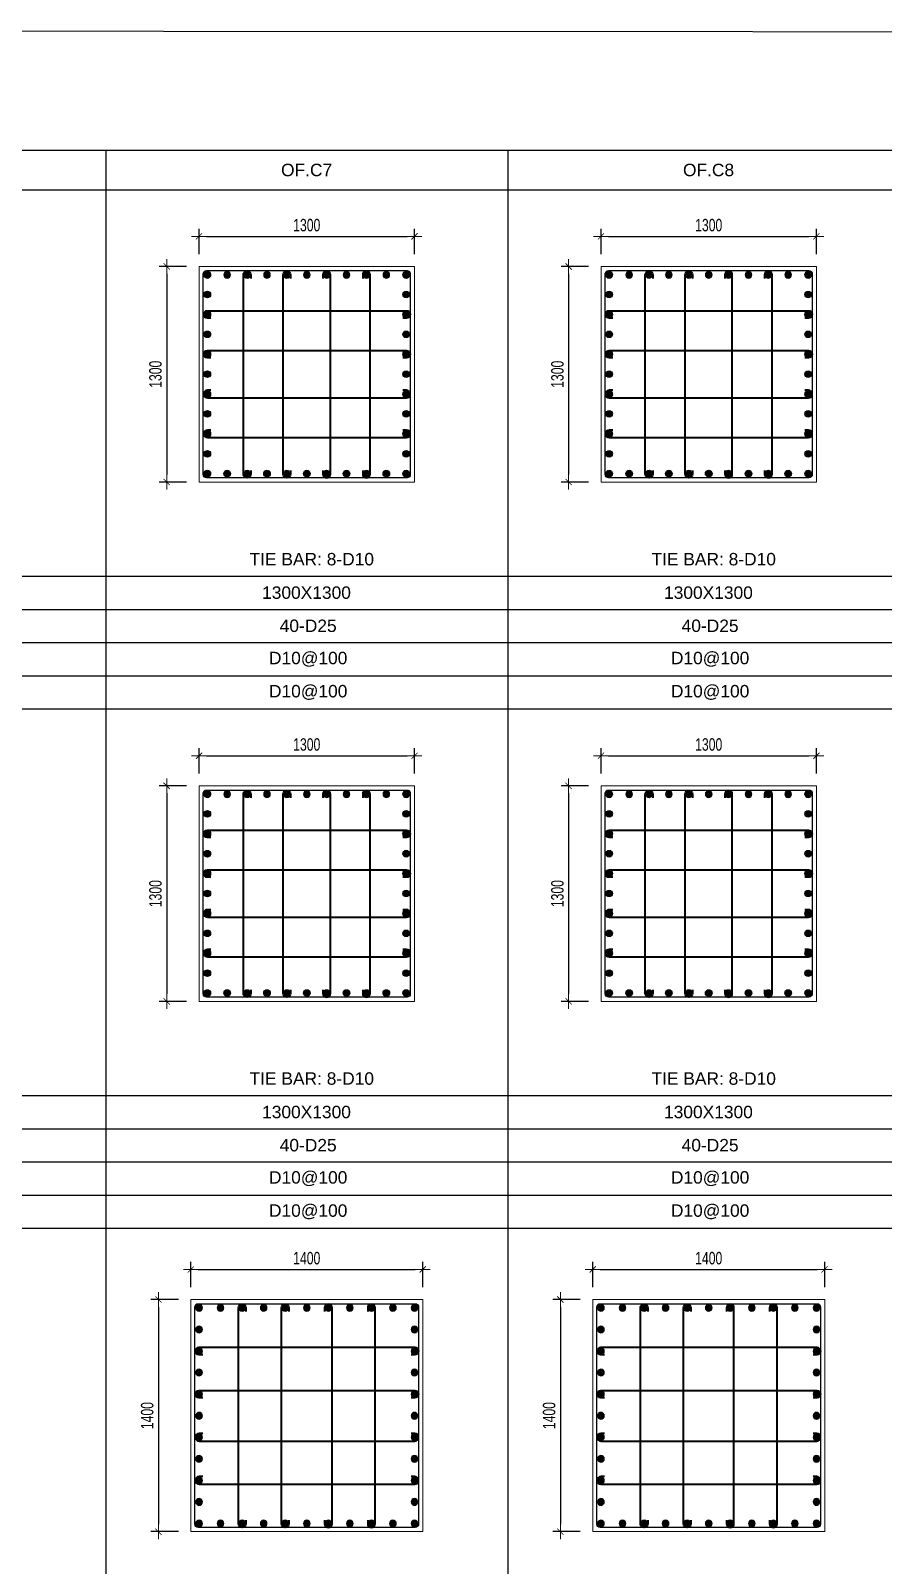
# Model space of a CAD drawing. Header units: millimetres. Extents: x 49323 to 406889, y -6102 to 181761.
# Drawn here: x 336777 to 341924, y 93668 to 102925 of the extents above; entities that cross this region are included whole.
import ezdxf
from ezdxf.enums import TextEntityAlignment as Align

# ---------------------------------------------------------------- set-up
doc = ezdxf.new("R2010")
doc.units = ezdxf.units.MM
doc.linetypes.add('CENTER2', pattern=[1.125, 0.75, -0.125, 0.125, -0.125])
doc.layers.get('Defpoints').update_dxf_attribs({"color": 151, "lineweight": 9})
for name, color, linetype in [('2', 2, 'Continuous'), ('A-ANNO-LEAD', 4, 'Continuous'), ('CEN', 1, 'CENTER2'), ('STL', 3, 'Continuous'), ('TIT1', 3, 'Continuous')]:
    doc.layers.add(name, color=color, linetype=linetype)
for name, color, linetype, lineweight in [('NDC_S_CONTINUOUS', 3, 'Continuous', 20), ('NDC_S_DIM', 1, 'Continuous', 15), ('NDC_S_STIRRUP', 4, 'Continuous', 40)]:
    doc.layers.add(name, color=color, linetype=linetype, lineweight=lineweight)
doc.styles.add('NDC_ARIAL', font='arial.ttf', dxfattribs={"width": 0.85})
doc.styles.add('NDC_DIM', font='', dxfattribs={"width": 0.75})
doc.styles.get('NDC_DIM').set_extended_font_data('Dotum')
doc.dimstyles.new('NDC_dim_30', dxfattribs={"dimscale": 30, "dimtxt": 2.5, "dimasz": 1.5, "dimexe": 1.5, "dimexo": 2.5, "dimgap": 1, "dimtad": 1, "dimdec": 0, "dimzin": 0, "dimdsep": 46, "dimtxsty": 'NDC_DIM', "dimblk": 'DIMMARK', "dimcen": 0.09, "dimdle": 1.2, "dimclrd": 1, "dimclre": 1, "dimclrt": 3, "dimadec": 0, "dimazin": 0, "dimtfac": 1, "dimtdec": 0, "dimtix": 1, "dimtofl": 0, "dimtmove": 0, "dimatfit": 3, "dimfxl": 8, "dimfxlon": 1, "dimtolj": 1, "dimtzin": 0, "dimarcsym": 0})

# ---------------------------------------------------------------- blocks, each defined once
blk = doc.blocks.new('DIMMARK')
at = {"layer": 'NDC_S_DIM', "color": 1}
blk.add_line((-1.5, 0), (1, 0), dxfattribs=at)
at = {"layer": 'NDC_S_DIM', "color": 2, "const_width": 0.1}
blk.add_lwpolyline([(-0.42, -0.42), (0.42, 0.42)], dxfattribs=at)
blk = doc.blocks.new('*D1398')
at = {"layer": 'Defpoints', "color": 0, "ltscale": 40, "transparency": 16777216}
for p in [(339143.5, 95452.8), (337743.5, 95271.2), (339143.5, 95271.2)]:
    blk.add_point(p, dxfattribs=at)
at = {"layer": 'NDC_S_DIM', "color": 1, "lineweight": -2, "ltscale": 40, "transparency": 16777216}
for p, q in [((337743.5, 95346.2), (337743.5, 95497.8)), ((337788.5, 95452.8), (339098.5, 95452.8)), ((339143.5, 95346.2), (339143.5, 95497.8))]:
    blk.add_line(p, q, dxfattribs=at)
at = {"layer": 'NDC_S_DIM', "color": 1, "lineweight": -2, "ltscale": 40, "transparency": 16777216, "xscale": 45, "yscale": 45, "zscale": 45, "rotation": 180}
blk.add_blockref('DIMMARK', (337743.5, 95452.8), dxfattribs=at)
at = {"layer": 'NDC_S_DIM', "color": 1, "lineweight": -2, "ltscale": 40, "transparency": 16777216, "xscale": 45, "yscale": 45, "zscale": 45}
blk.add_blockref('DIMMARK', (339143.5, 95452.8), dxfattribs=at)
at = {"layer": 'NDC_S_DIM', "color": 3, "ltscale": 40, "transparency": 16777216, "insert": (338443.5, 95520.4), "char_height": 75, "attachment_point": 5, "style": 'NDC_DIM'}
blk.add_mtext('\\A1;1400', dxfattribs=at)
blk = doc.blocks.new('*D1399')
at = {"layer": 'Defpoints', "color": 0, "ltscale": 40, "transparency": 16777216}
for p in [(337743.5, 95271.2), (337548.1, 93871.2), (337743.5, 93871.2)]:
    blk.add_point(p, dxfattribs=at)
at = {"layer": 'NDC_S_DIM', "color": 1, "lineweight": -2, "ltscale": 40, "transparency": 16777216}
for p, q in [((337668.5, 95271.2), (337503.1, 95271.2)), ((337548.1, 95226.2), (337548.1, 93916.2)), ((337668.5, 93871.2), (337503.1, 93871.2))]:
    blk.add_line(p, q, dxfattribs=at)
at = {"layer": 'NDC_S_DIM', "color": 1, "lineweight": -2, "ltscale": 40, "transparency": 16777216, "xscale": 45, "yscale": 45, "zscale": 45}
for p, rotation in [((337548.1, 95271.2), 90), ((337548.1, 93871.2), 270)]:
    blk.add_blockref('DIMMARK', p, dxfattribs=dict(at, rotation=rotation))
at = {"layer": 'NDC_S_DIM', "color": 3, "ltscale": 40, "transparency": 16777216, "insert": (337480.6, 94571.2), "char_height": 75, "attachment_point": 5, "rotation": 90, "style": 'NDC_DIM'}
blk.add_mtext('\\A1;1400', dxfattribs=at)
blk = doc.blocks.new('8')
at = {"layer": '2'}
blk.add_hatch(color=256, dxfattribs=at).paths.add_polyline_path([(20, 0, 0.386127), (1.9, 19.9), (-1.9, 19.9, 0.386127), (-20, 0, 1)])
blk.add_circle((0, 0), 20, dxfattribs=at)
blk = doc.blocks.new('5')
at = {"layer": 'CEN', "rotation": 180}
blk.add_blockref('8', (0, 0), dxfattribs=at)
blk = doc.blocks.new('*U1390')
at = {"layer": 'STL', "xscale": -1, "rotation": 270}
blk.add_blockref('5', (0, 0), dxfattribs=at)
blk = doc.blocks.new('*U1391')
at = {"layer": 'NDC_S_DIM', "color": 0, "linetype": 'ByBlock', "lineweight": -2, "transparency": 16777216}
for p in [(306343.8, 79984.3), (306473.8, 79984.3), (306603.8, 79984.3), (306733.9, 79984.3), (306863.9, 79984.3), (306994, 79984.3), (307124, 79984.3), (307254.1, 79984.3), (307384.1, 79984.3), (307514.2, 79984.3), (307644.2, 79984.3)]:
    blk.add_blockref('*U1390', p, dxfattribs=at)
blk = doc.blocks.new('*U1392')
at = {"layer": 'STL', "xscale": -1, "rotation": 270}
blk.add_blockref('5', (0, 0), dxfattribs=at)
blk = doc.blocks.new('*U1393')
at = {"layer": 'NDC_S_DIM', "color": 0, "linetype": 'ByBlock', "lineweight": -2, "transparency": 16777216}
for p in [(306343.8, 79984.3), (306473.8, 79984.3), (306603.8, 79984.3), (306733.9, 79984.3), (306863.9, 79984.3), (306994, 79984.3), (307124, 79984.3), (307254.1, 79984.3), (307384.1, 79984.3), (307514.2, 79984.3), (307644.2, 79984.3)]:
    blk.add_blockref('*U1392', p, dxfattribs=at)
blk = doc.blocks.new('*U1394')
at = {"layer": 'STL', "xscale": -1, "rotation": 270}
blk.add_blockref('5', (0, 0), dxfattribs=at)
blk = doc.blocks.new('*U1395')
at = {"layer": 'NDC_S_DIM', "color": 0, "linetype": 'ByBlock', "lineweight": -2, "transparency": 16777216}
for p in [(306343.8, 79984.3), (306473.8, 79984.3), (306603.8, 79984.3), (306733.9, 79984.3), (306863.9, 79984.3), (306994, 79984.3), (307124, 79984.3), (307254.1, 79984.3), (307384.1, 79984.3), (307514.2, 79984.3), (307644.2, 79984.3)]:
    blk.add_blockref('*U1394', p, dxfattribs=at)
blk = doc.blocks.new('*U1396')
at = {"layer": 'STL', "xscale": -1, "rotation": 270}
blk.add_blockref('5', (0, 0), dxfattribs=at)
blk = doc.blocks.new('*U1397')
at = {"layer": 'NDC_S_DIM', "color": 0, "linetype": 'ByBlock', "lineweight": -2, "transparency": 16777216}
for p in [(306343.8, 79984.3), (306473.8, 79984.3), (306603.8, 79984.3), (306733.9, 79984.3), (306863.9, 79984.3), (306994, 79984.3), (307124, 79984.3), (307254.1, 79984.3), (307384.1, 79984.3), (307514.2, 79984.3), (307644.2, 79984.3)]:
    blk.add_blockref('*U1396', p, dxfattribs=at)
blk = doc.blocks.new('*D1408')
at = {"layer": 'Defpoints', "color": 0, "ltscale": 40, "transparency": 16777216}
for p in [(339093.5, 98551.2), (337793.5, 98369.6), (339093.5, 98369.6)]:
    blk.add_point(p, dxfattribs=at)
at = {"layer": 'NDC_S_DIM', "color": 1, "lineweight": -2, "ltscale": 40, "transparency": 16777216}
for p, q in [((337793.5, 98444.6), (337793.5, 98596.2)), ((339093.5, 98444.6), (339093.5, 98596.2)), ((337838.5, 98551.2), (339048.5, 98551.2))]:
    blk.add_line(p, q, dxfattribs=at)
at = {"layer": 'NDC_S_DIM', "color": 1, "lineweight": -2, "ltscale": 40, "transparency": 16777216, "xscale": 45, "yscale": 45, "zscale": 45, "rotation": 180}
blk.add_blockref('DIMMARK', (337793.5, 98551.2), dxfattribs=at)
at = {"layer": 'NDC_S_DIM', "color": 1, "lineweight": -2, "ltscale": 40, "transparency": 16777216, "xscale": 45, "yscale": 45, "zscale": 45}
blk.add_blockref('DIMMARK', (339093.5, 98551.2), dxfattribs=at)
at = {"layer": 'NDC_S_DIM', "color": 3, "ltscale": 40, "transparency": 16777216, "insert": (338443.5, 98618.7), "char_height": 75, "attachment_point": 5, "style": 'NDC_DIM'}
blk.add_mtext('\\A1;1300', dxfattribs=at)
blk = doc.blocks.new('*D1409')
at = {"layer": 'Defpoints', "color": 0, "ltscale": 40, "transparency": 16777216}
for p in [(337793.5, 98369.6), (337598.1, 97069.6), (337793.5, 97069.6)]:
    blk.add_point(p, dxfattribs=at)
at = {"layer": 'NDC_S_DIM', "color": 1, "lineweight": -2, "ltscale": 40, "transparency": 16777216}
for p, q in [((337718.5, 98369.6), (337553.1, 98369.6)), ((337598.1, 98324.6), (337598.1, 97114.6)), ((337718.5, 97069.6), (337553.1, 97069.6))]:
    blk.add_line(p, q, dxfattribs=at)
at = {"layer": 'NDC_S_DIM', "color": 1, "lineweight": -2, "ltscale": 40, "transparency": 16777216, "xscale": 45, "yscale": 45, "zscale": 45}
for p, rotation in [((337598.1, 98369.6), 90), ((337598.1, 97069.6), 270)]:
    blk.add_blockref('DIMMARK', p, dxfattribs=dict(at, rotation=rotation))
at = {"layer": 'NDC_S_DIM', "color": 3, "ltscale": 40, "transparency": 16777216, "insert": (337530.6, 97719.6), "char_height": 75, "attachment_point": 5, "rotation": 90, "style": 'NDC_DIM'}
blk.add_mtext('\\A1;1300', dxfattribs=at)
blk = doc.blocks.new('*U1400')
at = {"layer": 'STL', "xscale": -1, "rotation": 270}
blk.add_blockref('5', (0, 0), dxfattribs=at)
blk = doc.blocks.new('*U1401')
at = {"layer": 'NDC_S_DIM', "color": 0, "linetype": 'ByBlock', "lineweight": -2, "transparency": 16777216}
for p in [(308919.8, 95186.4), (309039.9, 95186.4), (309159.9, 95186.4), (309280, 95186.4), (309400, 95186.4), (309520.1, 95186.4), (309640.1, 95186.4), (309760.2, 95186.4), (309880.2, 95186.4), (310000.3, 95186.4), (310120.3, 95186.4)]:
    blk.add_blockref('*U1400', p, dxfattribs=at)
blk = doc.blocks.new('*U1402')
at = {"layer": 'STL', "xscale": -1, "rotation": 270}
blk.add_blockref('5', (0, 0), dxfattribs=at)
blk = doc.blocks.new('*U1403')
at = {"layer": 'NDC_S_DIM', "color": 0, "linetype": 'ByBlock', "lineweight": -2, "transparency": 16777216}
for p in [(308919.8, 95186.4), (309039.9, 95186.4), (309159.9, 95186.4), (309280, 95186.4), (309400, 95186.4), (309520.1, 95186.4), (309640.1, 95186.4), (309760.2, 95186.4), (309880.2, 95186.4), (310000.3, 95186.4), (310120.3, 95186.4)]:
    blk.add_blockref('*U1402', p, dxfattribs=at)
blk = doc.blocks.new('*U1404')
at = {"layer": 'STL', "xscale": -1, "rotation": 270}
blk.add_blockref('5', (0, 0), dxfattribs=at)
blk = doc.blocks.new('*U1405')
at = {"layer": 'NDC_S_DIM', "color": 0, "linetype": 'ByBlock', "lineweight": -2, "transparency": 16777216}
for p in [(308919.8, 95186.4), (309039.9, 95186.4), (309159.9, 95186.4), (309280, 95186.4), (309400, 95186.4), (309520.1, 95186.4), (309640.1, 95186.4), (309760.2, 95186.4), (309880.2, 95186.4), (310000.3, 95186.4), (310120.3, 95186.4)]:
    blk.add_blockref('*U1404', p, dxfattribs=at)
blk = doc.blocks.new('*U1406')
at = {"layer": 'STL', "xscale": -1, "rotation": 270}
blk.add_blockref('5', (0, 0), dxfattribs=at)
blk = doc.blocks.new('*U1407')
at = {"layer": 'NDC_S_DIM', "color": 0, "linetype": 'ByBlock', "lineweight": -2, "transparency": 16777216}
for p in [(308919.8, 95186.4), (309039.9, 95186.4), (309159.9, 95186.4), (309280, 95186.4), (309400, 95186.4), (309520.1, 95186.4), (309640.1, 95186.4), (309760.2, 95186.4), (309880.2, 95186.4), (310000.3, 95186.4), (310120.3, 95186.4)]:
    blk.add_blockref('*U1406', p, dxfattribs=at)
blk = doc.blocks.new('*D1418')
at = {"layer": 'Defpoints', "color": 0, "ltscale": 40, "transparency": 16777216}
for p in [(339093.5, 101683.9), (337793.5, 101502.3), (339093.5, 101502.3)]:
    blk.add_point(p, dxfattribs=at)
at = {"layer": 'NDC_S_DIM', "color": 1, "lineweight": -2, "ltscale": 40, "transparency": 16777216}
for p, q in [((337793.5, 101577.3), (337793.5, 101728.9)), ((339093.5, 101577.3), (339093.5, 101728.9)), ((337838.5, 101683.9), (339048.5, 101683.9))]:
    blk.add_line(p, q, dxfattribs=at)
at = {"layer": 'NDC_S_DIM', "color": 1, "lineweight": -2, "ltscale": 40, "transparency": 16777216, "xscale": 45, "yscale": 45, "zscale": 45, "rotation": 180}
blk.add_blockref('DIMMARK', (337793.5, 101683.9), dxfattribs=at)
at = {"layer": 'NDC_S_DIM', "color": 1, "lineweight": -2, "ltscale": 40, "transparency": 16777216, "xscale": 45, "yscale": 45, "zscale": 45}
blk.add_blockref('DIMMARK', (339093.5, 101683.9), dxfattribs=at)
at = {"layer": 'NDC_S_DIM', "color": 3, "ltscale": 40, "transparency": 16777216, "insert": (338443.5, 101751.4), "char_height": 75, "attachment_point": 5, "style": 'NDC_DIM'}
blk.add_mtext('\\A1;1300', dxfattribs=at)
blk = doc.blocks.new('*D1419')
at = {"layer": 'Defpoints', "color": 0, "ltscale": 40, "transparency": 16777216}
for p in [(337793.5, 101502.3), (337598.1, 100202.3), (337793.5, 100202.3)]:
    blk.add_point(p, dxfattribs=at)
at = {"layer": 'NDC_S_DIM', "color": 1, "lineweight": -2, "ltscale": 40, "transparency": 16777216}
for p, q in [((337718.5, 101502.3), (337553.1, 101502.3)), ((337598.1, 101457.3), (337598.1, 100247.3)), ((337718.5, 100202.3), (337553.1, 100202.3))]:
    blk.add_line(p, q, dxfattribs=at)
at = {"layer": 'NDC_S_DIM', "color": 1, "lineweight": -2, "ltscale": 40, "transparency": 16777216, "xscale": 45, "yscale": 45, "zscale": 45}
for p, rotation in [((337598.1, 101502.3), 90), ((337598.1, 100202.3), 270)]:
    blk.add_blockref('DIMMARK', p, dxfattribs=dict(at, rotation=rotation))
at = {"layer": 'NDC_S_DIM', "color": 3, "ltscale": 40, "transparency": 16777216, "insert": (337530.6, 100852.3), "char_height": 75, "attachment_point": 5, "rotation": 90, "style": 'NDC_DIM'}
blk.add_mtext('\\A1;1300', dxfattribs=at)
blk = doc.blocks.new('*U1410')
at = {"layer": 'STL', "xscale": -1, "rotation": 270}
blk.add_blockref('5', (0, 0), dxfattribs=at)
blk = doc.blocks.new('*U1411')
at = {"layer": 'NDC_S_DIM', "color": 0, "linetype": 'ByBlock', "lineweight": -2, "transparency": 16777216}
for p in [(308919.8, 95186.4), (309039.9, 95186.4), (309159.9, 95186.4), (309280, 95186.4), (309400, 95186.4), (309520.1, 95186.4), (309640.1, 95186.4), (309760.2, 95186.4), (309880.2, 95186.4), (310000.3, 95186.4), (310120.3, 95186.4)]:
    blk.add_blockref('*U1410', p, dxfattribs=at)
blk = doc.blocks.new('*U1412')
at = {"layer": 'STL', "xscale": -1, "rotation": 270}
blk.add_blockref('5', (0, 0), dxfattribs=at)
blk = doc.blocks.new('*U1413')
at = {"layer": 'NDC_S_DIM', "color": 0, "linetype": 'ByBlock', "lineweight": -2, "transparency": 16777216}
for p in [(308919.8, 95186.4), (309039.9, 95186.4), (309159.9, 95186.4), (309280, 95186.4), (309400, 95186.4), (309520.1, 95186.4), (309640.1, 95186.4), (309760.2, 95186.4), (309880.2, 95186.4), (310000.3, 95186.4), (310120.3, 95186.4)]:
    blk.add_blockref('*U1412', p, dxfattribs=at)
blk = doc.blocks.new('*U1414')
at = {"layer": 'STL', "xscale": -1, "rotation": 270}
blk.add_blockref('5', (0, 0), dxfattribs=at)
blk = doc.blocks.new('*U1415')
at = {"layer": 'NDC_S_DIM', "color": 0, "linetype": 'ByBlock', "lineweight": -2, "transparency": 16777216}
for p in [(308919.8, 95186.4), (309039.9, 95186.4), (309159.9, 95186.4), (309280, 95186.4), (309400, 95186.4), (309520.1, 95186.4), (309640.1, 95186.4), (309760.2, 95186.4), (309880.2, 95186.4), (310000.3, 95186.4), (310120.3, 95186.4)]:
    blk.add_blockref('*U1414', p, dxfattribs=at)
blk = doc.blocks.new('*U1416')
at = {"layer": 'STL', "xscale": -1, "rotation": 270}
blk.add_blockref('5', (0, 0), dxfattribs=at)
blk = doc.blocks.new('*U1417')
at = {"layer": 'NDC_S_DIM', "color": 0, "linetype": 'ByBlock', "lineweight": -2, "transparency": 16777216}
for p in [(308919.8, 95186.4), (309039.9, 95186.4), (309159.9, 95186.4), (309280, 95186.4), (309400, 95186.4), (309520.1, 95186.4), (309640.1, 95186.4), (309760.2, 95186.4), (309880.2, 95186.4), (310000.3, 95186.4), (310120.3, 95186.4)]:
    blk.add_blockref('*U1416', p, dxfattribs=at)
blk = doc.blocks.new('*D1464')
at = {"layer": 'Defpoints', "color": 0, "ltscale": 40, "transparency": 16777216}
for p in [(341569.6, 95452.8), (340169.6, 95271.2), (341569.6, 95271.2)]:
    blk.add_point(p, dxfattribs=at)
at = {"layer": 'NDC_S_DIM', "color": 1, "lineweight": -2, "ltscale": 40, "transparency": 16777216}
for p, q in [((340169.6, 95346.2), (340169.6, 95497.8)), ((340214.6, 95452.8), (341524.6, 95452.8)), ((341569.6, 95346.2), (341569.6, 95497.8))]:
    blk.add_line(p, q, dxfattribs=at)
at = {"layer": 'NDC_S_DIM', "color": 1, "lineweight": -2, "ltscale": 40, "transparency": 16777216, "xscale": 45, "yscale": 45, "zscale": 45, "rotation": 180}
blk.add_blockref('DIMMARK', (340169.6, 95452.8), dxfattribs=at)
at = {"layer": 'NDC_S_DIM', "color": 1, "lineweight": -2, "ltscale": 40, "transparency": 16777216, "xscale": 45, "yscale": 45, "zscale": 45}
blk.add_blockref('DIMMARK', (341569.6, 95452.8), dxfattribs=at)
at = {"layer": 'NDC_S_DIM', "color": 3, "ltscale": 40, "transparency": 16777216, "insert": (340869.6, 95520.4), "char_height": 75, "attachment_point": 5, "style": 'NDC_DIM'}
blk.add_mtext('\\A1;1400', dxfattribs=at)
blk = doc.blocks.new('*D1465')
at = {"layer": 'Defpoints', "color": 0, "ltscale": 40, "transparency": 16777216}
for p in [(340169.6, 95271.2), (339974.2, 93871.2), (340169.6, 93871.2)]:
    blk.add_point(p, dxfattribs=at)
at = {"layer": 'NDC_S_DIM', "color": 1, "lineweight": -2, "ltscale": 40, "transparency": 16777216}
for p, q in [((340094.6, 95271.2), (339929.2, 95271.2)), ((339974.2, 95226.2), (339974.2, 93916.2)), ((340094.6, 93871.2), (339929.2, 93871.2))]:
    blk.add_line(p, q, dxfattribs=at)
at = {"layer": 'NDC_S_DIM', "color": 1, "lineweight": -2, "ltscale": 40, "transparency": 16777216, "xscale": 45, "yscale": 45, "zscale": 45}
for p, rotation in [((339974.2, 95271.2), 90), ((339974.2, 93871.2), 270)]:
    blk.add_blockref('DIMMARK', p, dxfattribs=dict(at, rotation=rotation))
at = {"layer": 'NDC_S_DIM', "color": 3, "ltscale": 40, "transparency": 16777216, "insert": (339906.7, 94571.2), "char_height": 75, "attachment_point": 5, "rotation": 90, "style": 'NDC_DIM'}
blk.add_mtext('\\A1;1400', dxfattribs=at)
blk = doc.blocks.new('*U1440')
at = {"layer": 'STL', "xscale": -1, "rotation": 270}
blk.add_blockref('5', (0, 0), dxfattribs=at)
blk = doc.blocks.new('*U1441')
at = {"layer": 'NDC_S_DIM', "color": 0, "linetype": 'ByBlock', "lineweight": -2, "transparency": 16777216}
for p in [(306343.8, 79984.3), (306473.8, 79984.3), (306603.8, 79984.3), (306733.9, 79984.3), (306863.9, 79984.3), (306994, 79984.3), (307124, 79984.3), (307254.1, 79984.3), (307384.1, 79984.3), (307514.2, 79984.3), (307644.2, 79984.3)]:
    blk.add_blockref('*U1440', p, dxfattribs=at)
blk = doc.blocks.new('*U1442')
at = {"layer": 'STL', "xscale": -1, "rotation": 270}
blk.add_blockref('5', (0, 0), dxfattribs=at)
blk = doc.blocks.new('*U1443')
at = {"layer": 'NDC_S_DIM', "color": 0, "linetype": 'ByBlock', "lineweight": -2, "transparency": 16777216}
for p in [(306343.8, 79984.3), (306473.8, 79984.3), (306603.8, 79984.3), (306733.9, 79984.3), (306863.9, 79984.3), (306994, 79984.3), (307124, 79984.3), (307254.1, 79984.3), (307384.1, 79984.3), (307514.2, 79984.3), (307644.2, 79984.3)]:
    blk.add_blockref('*U1442', p, dxfattribs=at)
blk = doc.blocks.new('*U1444')
at = {"layer": 'STL', "xscale": -1, "rotation": 270}
blk.add_blockref('5', (0, 0), dxfattribs=at)
blk = doc.blocks.new('*U1445')
at = {"layer": 'NDC_S_DIM', "color": 0, "linetype": 'ByBlock', "lineweight": -2, "transparency": 16777216}
for p in [(306343.8, 79984.3), (306473.8, 79984.3), (306603.8, 79984.3), (306733.9, 79984.3), (306863.9, 79984.3), (306994, 79984.3), (307124, 79984.3), (307254.1, 79984.3), (307384.1, 79984.3), (307514.2, 79984.3), (307644.2, 79984.3)]:
    blk.add_blockref('*U1444', p, dxfattribs=at)
blk = doc.blocks.new('*U1446')
at = {"layer": 'STL', "xscale": -1, "rotation": 270}
blk.add_blockref('5', (0, 0), dxfattribs=at)
blk = doc.blocks.new('*U1447')
at = {"layer": 'NDC_S_DIM', "color": 0, "linetype": 'ByBlock', "lineweight": -2, "transparency": 16777216}
for p in [(306343.8, 79984.3), (306473.8, 79984.3), (306603.8, 79984.3), (306733.9, 79984.3), (306863.9, 79984.3), (306994, 79984.3), (307124, 79984.3), (307254.1, 79984.3), (307384.1, 79984.3), (307514.2, 79984.3), (307644.2, 79984.3)]:
    blk.add_blockref('*U1446', p, dxfattribs=at)
blk = doc.blocks.new('*D1460')
at = {"layer": 'Defpoints', "color": 0, "ltscale": 40, "transparency": 16777216}
for p in [(341519.6, 98551.2), (340219.6, 98369.6), (341519.6, 98369.6)]:
    blk.add_point(p, dxfattribs=at)
at = {"layer": 'NDC_S_DIM', "color": 1, "lineweight": -2, "ltscale": 40, "transparency": 16777216}
for p, q in [((340219.6, 98444.6), (340219.6, 98596.2)), ((341519.6, 98444.6), (341519.6, 98596.2)), ((340264.6, 98551.2), (341474.6, 98551.2))]:
    blk.add_line(p, q, dxfattribs=at)
at = {"layer": 'NDC_S_DIM', "color": 1, "lineweight": -2, "ltscale": 40, "transparency": 16777216, "xscale": 45, "yscale": 45, "zscale": 45, "rotation": 180}
blk.add_blockref('DIMMARK', (340219.6, 98551.2), dxfattribs=at)
at = {"layer": 'NDC_S_DIM', "color": 1, "lineweight": -2, "ltscale": 40, "transparency": 16777216, "xscale": 45, "yscale": 45, "zscale": 45}
blk.add_blockref('DIMMARK', (341519.6, 98551.2), dxfattribs=at)
at = {"layer": 'NDC_S_DIM', "color": 3, "ltscale": 40, "transparency": 16777216, "insert": (340869.6, 98618.7), "char_height": 75, "attachment_point": 5, "style": 'NDC_DIM'}
blk.add_mtext('\\A1;1300', dxfattribs=at)
blk = doc.blocks.new('*D1461')
at = {"layer": 'Defpoints', "color": 0, "ltscale": 40, "transparency": 16777216}
for p in [(340219.6, 98369.6), (340024.2, 97069.6), (340219.6, 97069.6)]:
    blk.add_point(p, dxfattribs=at)
at = {"layer": 'NDC_S_DIM', "color": 1, "lineweight": -2, "ltscale": 40, "transparency": 16777216}
for p, q in [((340144.6, 98369.6), (339979.2, 98369.6)), ((340024.2, 98324.6), (340024.2, 97114.6)), ((340144.6, 97069.6), (339979.2, 97069.6))]:
    blk.add_line(p, q, dxfattribs=at)
at = {"layer": 'NDC_S_DIM', "color": 1, "lineweight": -2, "ltscale": 40, "transparency": 16777216, "xscale": 45, "yscale": 45, "zscale": 45}
for p, rotation in [((340024.2, 98369.6), 90), ((340024.2, 97069.6), 270)]:
    blk.add_blockref('DIMMARK', p, dxfattribs=dict(at, rotation=rotation))
at = {"layer": 'NDC_S_DIM', "color": 3, "ltscale": 40, "transparency": 16777216, "insert": (339956.7, 97719.6), "char_height": 75, "attachment_point": 5, "rotation": 90, "style": 'NDC_DIM'}
blk.add_mtext('\\A1;1300', dxfattribs=at)
blk = doc.blocks.new('*U1420')
at = {"layer": 'STL', "xscale": -1, "rotation": 270}
blk.add_blockref('5', (0, 0), dxfattribs=at)
blk = doc.blocks.new('*U1421')
at = {"layer": 'NDC_S_DIM', "color": 0, "linetype": 'ByBlock', "lineweight": -2, "transparency": 16777216}
for p in [(308919.8, 95186.4), (309039.9, 95186.4), (309159.9, 95186.4), (309280, 95186.4), (309400, 95186.4), (309520.1, 95186.4), (309640.1, 95186.4), (309760.2, 95186.4), (309880.2, 95186.4), (310000.3, 95186.4), (310120.3, 95186.4)]:
    blk.add_blockref('*U1420', p, dxfattribs=at)
blk = doc.blocks.new('*U1422')
at = {"layer": 'STL', "xscale": -1, "rotation": 270}
blk.add_blockref('5', (0, 0), dxfattribs=at)
blk = doc.blocks.new('*U1423')
at = {"layer": 'NDC_S_DIM', "color": 0, "linetype": 'ByBlock', "lineweight": -2, "transparency": 16777216}
for p in [(308919.8, 95186.4), (309039.9, 95186.4), (309159.9, 95186.4), (309280, 95186.4), (309400, 95186.4), (309520.1, 95186.4), (309640.1, 95186.4), (309760.2, 95186.4), (309880.2, 95186.4), (310000.3, 95186.4), (310120.3, 95186.4)]:
    blk.add_blockref('*U1422', p, dxfattribs=at)
blk = doc.blocks.new('*U1436')
at = {"layer": 'STL', "xscale": -1, "rotation": 270}
blk.add_blockref('5', (0, 0), dxfattribs=at)
blk = doc.blocks.new('*U1437')
at = {"layer": 'NDC_S_DIM', "color": 0, "linetype": 'ByBlock', "lineweight": -2, "transparency": 16777216}
for p in [(308919.8, 95186.4), (309039.9, 95186.4), (309159.9, 95186.4), (309280, 95186.4), (309400, 95186.4), (309520.1, 95186.4), (309640.1, 95186.4), (309760.2, 95186.4), (309880.2, 95186.4), (310000.3, 95186.4), (310120.3, 95186.4)]:
    blk.add_blockref('*U1436', p, dxfattribs=at)
blk = doc.blocks.new('*U1438')
at = {"layer": 'STL', "xscale": -1, "rotation": 270}
blk.add_blockref('5', (0, 0), dxfattribs=at)
blk = doc.blocks.new('*U1439')
at = {"layer": 'NDC_S_DIM', "color": 0, "linetype": 'ByBlock', "lineweight": -2, "transparency": 16777216}
for p in [(308919.8, 95186.4), (309039.9, 95186.4), (309159.9, 95186.4), (309280, 95186.4), (309400, 95186.4), (309520.1, 95186.4), (309640.1, 95186.4), (309760.2, 95186.4), (309880.2, 95186.4), (310000.3, 95186.4), (310120.3, 95186.4)]:
    blk.add_blockref('*U1438', p, dxfattribs=at)
blk = doc.blocks.new('*D1462')
at = {"layer": 'Defpoints', "color": 0, "ltscale": 40, "transparency": 16777216}
for p in [(341519.6, 101683.9), (340219.6, 101502.3), (341519.6, 101502.3)]:
    blk.add_point(p, dxfattribs=at)
at = {"layer": 'NDC_S_DIM', "color": 1, "lineweight": -2, "ltscale": 40, "transparency": 16777216}
for p, q in [((340219.6, 101577.3), (340219.6, 101728.9)), ((341519.6, 101577.3), (341519.6, 101728.9)), ((340264.6, 101683.9), (341474.6, 101683.9))]:
    blk.add_line(p, q, dxfattribs=at)
at = {"layer": 'NDC_S_DIM', "color": 1, "lineweight": -2, "ltscale": 40, "transparency": 16777216, "xscale": 45, "yscale": 45, "zscale": 45, "rotation": 180}
blk.add_blockref('DIMMARK', (340219.6, 101683.9), dxfattribs=at)
at = {"layer": 'NDC_S_DIM', "color": 1, "lineweight": -2, "ltscale": 40, "transparency": 16777216, "xscale": 45, "yscale": 45, "zscale": 45}
blk.add_blockref('DIMMARK', (341519.6, 101683.9), dxfattribs=at)
at = {"layer": 'NDC_S_DIM', "color": 3, "ltscale": 40, "transparency": 16777216, "insert": (340869.6, 101751.4), "char_height": 75, "attachment_point": 5, "style": 'NDC_DIM'}
blk.add_mtext('\\A1;1300', dxfattribs=at)
blk = doc.blocks.new('*D1463')
at = {"layer": 'Defpoints', "color": 0, "ltscale": 40, "transparency": 16777216}
for p in [(340219.6, 101502.3), (340024.2, 100202.3), (340219.6, 100202.3)]:
    blk.add_point(p, dxfattribs=at)
at = {"layer": 'NDC_S_DIM', "color": 1, "lineweight": -2, "ltscale": 40, "transparency": 16777216}
for p, q in [((340144.6, 101502.3), (339979.2, 101502.3)), ((340024.2, 101457.3), (340024.2, 100247.3)), ((340144.6, 100202.3), (339979.2, 100202.3))]:
    blk.add_line(p, q, dxfattribs=at)
at = {"layer": 'NDC_S_DIM', "color": 1, "lineweight": -2, "ltscale": 40, "transparency": 16777216, "xscale": 45, "yscale": 45, "zscale": 45}
for p, rotation in [((340024.2, 101502.3), 90), ((340024.2, 100202.3), 270)]:
    blk.add_blockref('DIMMARK', p, dxfattribs=dict(at, rotation=rotation))
at = {"layer": 'NDC_S_DIM', "color": 3, "ltscale": 40, "transparency": 16777216, "insert": (339956.7, 100852.3), "char_height": 75, "attachment_point": 5, "rotation": 90, "style": 'NDC_DIM'}
blk.add_mtext('\\A1;1300', dxfattribs=at)
blk = doc.blocks.new('*U1428')
at = {"layer": 'STL', "xscale": -1, "rotation": 270}
blk.add_blockref('5', (0, 0), dxfattribs=at)
blk = doc.blocks.new('*U1429')
at = {"layer": 'NDC_S_DIM', "color": 0, "linetype": 'ByBlock', "lineweight": -2, "transparency": 16777216}
for p in [(308919.8, 95186.4), (309039.9, 95186.4), (309159.9, 95186.4), (309280, 95186.4), (309400, 95186.4), (309520.1, 95186.4), (309640.1, 95186.4), (309760.2, 95186.4), (309880.2, 95186.4), (310000.3, 95186.4), (310120.3, 95186.4)]:
    blk.add_blockref('*U1428', p, dxfattribs=at)
blk = doc.blocks.new('*U1430')
at = {"layer": 'STL', "xscale": -1, "rotation": 270}
blk.add_blockref('5', (0, 0), dxfattribs=at)
blk = doc.blocks.new('*U1431')
at = {"layer": 'NDC_S_DIM', "color": 0, "linetype": 'ByBlock', "lineweight": -2, "transparency": 16777216}
for p in [(308919.8, 95186.4), (309039.9, 95186.4), (309159.9, 95186.4), (309280, 95186.4), (309400, 95186.4), (309520.1, 95186.4), (309640.1, 95186.4), (309760.2, 95186.4), (309880.2, 95186.4), (310000.3, 95186.4), (310120.3, 95186.4)]:
    blk.add_blockref('*U1430', p, dxfattribs=at)
blk = doc.blocks.new('*U1432')
at = {"layer": 'STL', "xscale": -1, "rotation": 270}
blk.add_blockref('5', (0, 0), dxfattribs=at)
blk = doc.blocks.new('*U1433')
at = {"layer": 'NDC_S_DIM', "color": 0, "linetype": 'ByBlock', "lineweight": -2, "transparency": 16777216}
for p in [(308919.8, 95186.4), (309039.9, 95186.4), (309159.9, 95186.4), (309280, 95186.4), (309400, 95186.4), (309520.1, 95186.4), (309640.1, 95186.4), (309760.2, 95186.4), (309880.2, 95186.4), (310000.3, 95186.4), (310120.3, 95186.4)]:
    blk.add_blockref('*U1432', p, dxfattribs=at)
blk = doc.blocks.new('*U1434')
at = {"layer": 'STL', "xscale": -1, "rotation": 270}
blk.add_blockref('5', (0, 0), dxfattribs=at)
blk = doc.blocks.new('*U1435')
at = {"layer": 'NDC_S_DIM', "color": 0, "linetype": 'ByBlock', "lineweight": -2, "transparency": 16777216}
for p in [(308919.8, 95186.4), (309039.9, 95186.4), (309159.9, 95186.4), (309280, 95186.4), (309400, 95186.4), (309520.1, 95186.4), (309640.1, 95186.4), (309760.2, 95186.4), (309880.2, 95186.4), (310000.3, 95186.4), (310120.3, 95186.4)]:
    blk.add_blockref('*U1434', p, dxfattribs=at)

msp = doc.modelspace()

# ---------------------------------------------------------------- linework, layer by layer
at = {"layer": 'A-ANNO-LEAD'}
msp.add_lwpolyline([(330466.4, 86304.5), (351801.4, 86291.4), (351801.4, 102911.4), (330466.4, 102924.5)], close=True, dxfattribs=at)
at = {"layer": 'NDC_S_CONTINUOUS', "ltscale": 70}
for points in [[(339093.5, 101502.3), (339093.5, 100202.3), (337793.5, 100202.3), (337793.5, 101502.3), (339093.5, 101502.3)], [(341519.6, 101502.3), (341519.6, 100202.3), (340219.6, 100202.3), (340219.6, 101502.3), (341519.6, 101502.3)], [(339093.5, 98369.6), (339093.5, 97069.6), (337793.5, 97069.6), (337793.5, 98369.6), (339093.5, 98369.6)], [(341519.6, 98369.6), (341519.6, 97069.6), (340219.6, 97069.6), (340219.6, 98369.6), (341519.6, 98369.6)], [(339143.5, 95271.2), (339143.5, 93871.2), (337743.5, 93871.2), (337743.5, 95271.2), (339143.5, 95271.2)], [(341569.6, 95271.2), (341569.6, 93871.2), (340169.6, 93871.2), (340169.6, 95271.2), (341569.6, 95271.2)]]:
    msp.add_lwpolyline(points, dxfattribs=at)
at = {"layer": 'NDC_S_STIRRUP', "lineweight": -2, "ltscale": 1000}
for points in [[(339068.5, 101457.3), (339068.5, 100247.3, -0.414214), (339048.5, 100227.3), (337838.5, 100227.3, -0.414214), (337818.5, 100247.3), (337818.5, 101457.3, -0.414214), (337838.5, 101477.3), (339048.5, 101477.3, -0.414214)], [(341494.6, 101457.3), (341494.6, 100247.3, -0.414214), (341474.6, 100227.3), (340264.6, 100227.3, -0.414214), (340244.6, 100247.3), (340244.6, 101457.3, -0.414214), (340264.6, 101477.3), (341474.6, 101477.3, -0.414214)], [(339068.5, 98324.6), (339068.5, 97114.6, -0.414214), (339048.5, 97094.6), (337838.5, 97094.6, -0.414214), (337818.5, 97114.6), (337818.5, 98324.6, -0.414214), (337838.5, 98344.6), (339048.5, 98344.6, -0.414214)], [(341494.6, 98324.6), (341494.6, 97114.6, -0.414214), (341474.6, 97094.6), (340264.6, 97094.6, -0.414214), (340244.6, 97114.6), (340244.6, 98324.6, -0.414214), (340264.6, 98344.6), (341474.6, 98344.6, -0.414214)], [(339118.5, 95226.2), (339118.5, 93916.2, -0.414214), (339098.5, 93896.2), (337788.5, 93896.2, -0.414214), (337768.5, 93916.2), (337768.5, 95226.2, -0.414214), (337788.5, 95246.2), (339098.5, 95246.2, -0.414214)], [(341544.6, 95226.2), (341544.6, 93916.2, -0.414214), (341524.6, 93896.2), (340214.6, 93896.2, -0.414214), (340194.6, 93916.2), (340194.6, 95226.2, -0.414214), (340214.6, 95246.2), (341524.6, 95246.2, -0.414214)]]:
    msp.add_lwpolyline(points, format="xyb", close=True, dxfattribs=at)
at = {"layer": 'NDC_S_STIRRUP'}
for points in [[(338105.9, 100271.9), (338105.9, 100249.8, -1), (338060.8, 100249.8), (338060.8, 101451.8, -1), (338105.9, 101451.8), (338105.9, 101429.6)], [(338345.9, 100271.9), (338345.9, 100249.8, -1), (338300.9, 100249.8), (338300.9, 101451.8, -1), (338345.9, 101451.8), (338345.9, 101429.6)], [(338541, 100271.9), (338541, 100249.8, 1), (338586, 100249.8), (338586, 101451.8, 1), (338541, 101451.8), (338541, 101429.6)], [(338781.1, 100271.9), (338781.1, 100249.8, 1), (338826.1, 100249.8), (338826.1, 101451.8, 1), (338781.1, 101451.8), (338781.1, 101429.6)], [(340531.9, 100271.9), (340531.9, 100249.8, -1), (340486.9, 100249.8), (340486.9, 101451.8, -1), (340531.9, 101451.8), (340531.9, 101429.6)], [(340772, 100271.9), (340772, 100249.8, -1), (340727, 100249.8), (340727, 101451.8, -1), (340772, 101451.8), (340772, 101429.6)], [(340967.1, 100271.9), (340967.1, 100249.8, 1), (341012.1, 100249.8), (341012.1, 101451.8, 1), (340967.1, 101451.8), (340967.1, 101429.6)], [(341207.2, 100271.9), (341207.2, 100249.8, 1), (341252.2, 100249.8), (341252.2, 101451.8, 1), (341207.2, 101451.8), (341207.2, 101429.6)], [(337865.4, 101190.6), (337843.3, 101190.6, -1), (337843.3, 101235.7), (339045.3, 101235.7, -1), (339045.3, 101190.6), (339023.2, 101190.6)], [(340291.5, 101190.6), (340269.3, 101190.6, -1), (340269.3, 101235.7), (341471.4, 101235.7, -1), (341471.4, 101190.6), (341449.3, 101190.6)], [(337865.4, 100950.6), (337843.3, 100950.6, -1), (337843.3, 100995.6), (339045.3, 100995.6, -1), (339045.3, 100950.6), (339023.2, 100950.6)], [(340291.5, 100950.6), (340269.3, 100950.6, -1), (340269.3, 100995.6), (341471.4, 100995.6, -1), (341471.4, 100950.6), (341449.3, 100950.6)], [(337865.4, 100755.5), (337843.3, 100755.5, 1), (337843.3, 100710.5), (339045.3, 100710.5, 1), (339045.3, 100755.5), (339023.2, 100755.5)], [(340291.5, 100755.5), (340269.3, 100755.5, 1), (340269.3, 100710.5), (341471.4, 100710.5, 1), (341471.4, 100755.5), (341449.3, 100755.5)], [(337865.4, 100515.4), (337843.3, 100515.4, 1), (337843.3, 100470.4), (339045.3, 100470.4, 1), (339045.3, 100515.4), (339023.2, 100515.4)], [(340291.5, 100515.4), (340269.3, 100515.4, 1), (340269.3, 100470.4), (341471.4, 100470.4, 1), (341471.4, 100515.4), (341449.3, 100515.4)], [(338105.9, 97139.2), (338105.9, 97117.1, -1), (338060.8, 97117.1), (338060.8, 98319.1, -1), (338105.9, 98319.1), (338105.9, 98296.9)], [(338345.9, 97139.2), (338345.9, 97117.1, -1), (338300.9, 97117.1), (338300.9, 98319.1, -1), (338345.9, 98319.1), (338345.9, 98296.9)], [(338541, 97139.2), (338541, 97117.1, 1), (338586, 97117.1), (338586, 98319.1, 1), (338541, 98319.1), (338541, 98296.9)], [(338781.1, 97139.2), (338781.1, 97117.1, 1), (338826.1, 97117.1), (338826.1, 98319.1, 1), (338781.1, 98319.1), (338781.1, 98296.9)], [(340531.9, 97139.2), (340531.9, 97117.1, -1), (340486.9, 97117.1), (340486.9, 98319.1, -1), (340531.9, 98319.1), (340531.9, 98296.9)], [(340772, 97139.2), (340772, 97117.1, -1), (340727, 97117.1), (340727, 98319.1, -1), (340772, 98319.1), (340772, 98296.9)], [(340967.1, 97139.2), (340967.1, 97117.1, 1), (341012.1, 97117.1), (341012.1, 98319.1, 1), (340967.1, 98319.1), (340967.1, 98296.9)], [(341207.2, 97139.2), (341207.2, 97117.1, 1), (341252.2, 97117.1), (341252.2, 98319.1, 1), (341207.2, 98319.1), (341207.2, 98296.9)], [(337865.4, 98057.9), (337843.3, 98057.9, -1), (337843.3, 98103), (339045.3, 98103, -1), (339045.3, 98057.9), (339023.2, 98057.9)], [(340291.5, 98057.9), (340269.3, 98057.9, -1), (340269.3, 98103), (341471.4, 98103, -1), (341471.4, 98057.9), (341449.3, 98057.9)], [(337865.4, 97817.9), (337843.3, 97817.9, -1), (337843.3, 97862.9), (339045.3, 97862.9, -1), (339045.3, 97817.9), (339023.2, 97817.9)], [(340291.5, 97817.9), (340269.3, 97817.9, -1), (340269.3, 97862.9), (341471.4, 97862.9, -1), (341471.4, 97817.9), (341449.3, 97817.9)], [(337865.4, 97622.8), (337843.3, 97622.8, 1), (337843.3, 97577.8), (339045.3, 97577.8, 1), (339045.3, 97622.8), (339023.2, 97622.8)], [(340291.5, 97622.8), (340269.3, 97622.8, 1), (340269.3, 97577.8), (341471.4, 97577.8, 1), (341471.4, 97622.8), (341449.3, 97622.8)], [(337865.4, 97382.7), (337843.3, 97382.7, 1), (337843.3, 97337.7), (339045.3, 97337.7, 1), (339045.3, 97382.7), (339023.2, 97382.7)], [(340291.5, 97382.7), (340269.3, 97382.7, 1), (340269.3, 97337.7), (341471.4, 97337.7, 1), (341471.4, 97382.7), (341449.3, 97382.7)], [(338075.9, 93940.9), (338075.9, 93918.7, -1), (338030.8, 93918.7), (338030.8, 95220.7, -1), (338075.9, 95220.7), (338075.9, 95198.6)], [(338335.9, 93940.9), (338335.9, 93918.7, -1), (338290.9, 93918.7), (338290.9, 95220.7, -1), (338335.9, 95220.7), (338335.9, 95198.6)], [(338551, 93940.9), (338551, 93918.7, 1), (338596, 93918.7), (338596, 95220.7, 1), (338551, 95220.7), (338551, 95198.6)], [(338811.1, 93940.9), (338811.1, 93918.7, 1), (338856.1, 93918.7), (338856.1, 95220.7, 1), (338811.1, 95220.7), (338811.1, 95198.6)], [(340501.9, 93940.9), (340501.9, 93918.7, -1), (340456.9, 93918.7), (340456.9, 95220.7, -1), (340501.9, 95220.7), (340501.9, 95198.6)], [(340762, 93940.9), (340762, 93918.7, -1), (340717, 93918.7), (340717, 95220.7, -1), (340762, 95220.7), (340762, 95198.6)], [(340977.1, 93940.9), (340977.1, 93918.7, 1), (341022.1, 93918.7), (341022.1, 95220.7, 1), (340977.1, 95220.7), (340977.1, 95198.6)], [(341237.2, 93940.9), (341237.2, 93918.7, 1), (341282.2, 93918.7), (341282.2, 95220.7, 1), (341237.2, 95220.7), (341237.2, 95198.6)], [(337815.4, 94938.1), (337793.3, 94938.1, -1), (337793.3, 94983.1), (339095.3, 94983.1, -1), (339095.3, 94938.1), (339073.2, 94938.1)], [(340241.5, 94938.1), (340219.3, 94938.1, -1), (340219.3, 94983.1), (341521.4, 94983.1, -1), (341521.4, 94938.1), (341499.3, 94938.1)], [(337815.4, 94678), (337793.3, 94678, -1), (337793.3, 94723), (339095.3, 94723, -1), (339095.3, 94678), (339073.2, 94678)], [(340241.5, 94678), (340219.3, 94678, -1), (340219.3, 94723), (341521.4, 94723, -1), (341521.4, 94678), (341499.3, 94678)], [(337815.4, 94463), (337793.3, 94463, 1), (337793.3, 94417.9), (339095.3, 94417.9, 1), (339095.3, 94463), (339073.2, 94463)], [(340241.5, 94463), (340219.3, 94463, 1), (340219.3, 94417.9), (341521.4, 94417.9, 1), (341521.4, 94463), (341499.3, 94463)], [(337815.4, 94202.9), (337793.3, 94202.9, 1), (337793.3, 94157.8), (339095.3, 94157.8, 1), (339095.3, 94202.9), (339073.2, 94202.9)], [(340241.5, 94202.9), (340219.3, 94202.9, 1), (340219.3, 94157.8), (341521.4, 94157.8, 1), (341521.4, 94202.9), (341499.3, 94202.9)]]:
    msp.add_lwpolyline(points, format="xyb", dxfattribs=at)
at = {"layer": 'TIT1', "color": 2}
msp.add_line((330466.4, 102204.5), (351801.4, 102204.5), dxfattribs=at)
at = {"layer": 'TIT1'}
for p, q in [((337230.4, 102204.5), (337230.4, 86304.5)), ((339656.5, 102204.5), (339656.5, 86304.5)), ((330466.4, 101964.5), (351801.4, 101964.5)), ((351801.4, 98831.8), (330466.4, 98831.8)), ((351801.4, 95699.1), (330466.4, 95699.1))]:
    msp.add_line(p, q, dxfattribs=at)
at = {"layer": 'TIT1', "color": 8}
for p, q in [((351801.4, 99631.8), (331094.3, 99631.8)), ((351801.4, 99431.8), (331094.3, 99431.8)), ((351801.4, 99231.8), (331094.3, 99231.8)), ((351801.4, 99031.8), (331094.3, 99031.8)), ((351801.4, 96499.1), (331094.3, 96499.1)), ((351801.4, 96299.1), (331094.3, 96299.1)), ((351801.4, 96099.1), (331094.3, 96099.1)), ((351801.4, 95899.1), (331523.5, 95899.1))]:
    msp.add_line(p, q, dxfattribs=at)

# ---------------------------------------------------------------- block references
at = {"layer": 'NDC_S_DIM', "xscale": -1}
for name, p, rotation in [('*U1415', (242656.9, -208667.1), 270), ('*U1417', (243857.3, -208667.1), 270), ('*U1433', (245083, -208667.1), 270), ('*U1435', (246283.4, -208667.1), 270), ('*U1413', (28923.4, 195439.2), 180), ('*U1431', (31349.5, 195439.2), 180), ('*U1405', (242656.9, -211799.8), 270), ('*U1407', (243857.3, -211799.8), 270), ('*U1437', (245083, -211799.8), 270), ('*U1439', (246283.4, -211799.8), 270), ('*U1403', (28923.4, 192306.5), 180), ('*U1423', (31349.5, 192306.5), 180)]:
    msp.add_blockref(name, p, dxfattribs=dict(at, rotation=rotation))
at = {"layer": 'NDC_S_DIM'}
for name, p in [('*U1411', (28923.4, 6265.4)), ('*U1429', (31349.5, 6265.4)), ('*U1401', (28923.4, 3132.7)), ('*U1421', (31349.5, 3132.7)), ('*U1391', (31449.5, 15236.5)), ('*U1441', (33875.6, 15236.5)), ('*U1393', (31449.5, 13936)), ('*U1443', (33875.6, 13936))]:
    msp.add_blockref(name, p, dxfattribs=at)
at = {"layer": 'NDC_S_DIM', "rotation": 90}
for name, p in [('*U1395', (417777.5, -212423.5)), ('*U1397', (419078, -212423.5)), ('*U1445', (420203.6, -212423.5)), ('*U1447', (421504.1, -212423.5))]:
    msp.add_blockref(name, p, dxfattribs=at)

# ---------------------------------------------------------------- texts
at = {"layer": 'TIT1', "color": 2, "style": 'NDC_ARIAL'}
for s, p in [('OF.C7', (338442.5, 102084.5)), ('OF.C8', (340868.6, 102084.5))]:
    msp.add_text(s, height=75, dxfattribs=at).set_placement(p, align=Align.MIDDLE)
at = {"layer": 'TIT1', "style": 'NDC_ARIAL'}
for s, p in [('TIE BAR: 8-D10', (338473.8, 99737.1)), ('TIE BAR: 8-D10', (340899.8, 99737.1)), ('1300X1300', (338441.9, 99535.2)), ('1300X1300', (340868, 99535.2)), ('40-D25', (338452, 99335.2)), ('40-D25', (340878.1, 99335.2)), ('D10@100', (338452, 99135.2)), ('D10@100', (340878.1, 99135.2)), ('D10@100', (338452, 98935.2)), ('D10@100', (340878.1, 98935.2)), ('TIE BAR: 8-D10', (338473.8, 96604.4)), ('TIE BAR: 8-D10', (340899.8, 96604.4)), ('1300X1300', (338441.9, 96402.5)), ('1300X1300', (340868, 96402.5)), ('40-D25', (338452, 96202.5)), ('40-D25', (340878.1, 96202.5)), ('D10@100', (338452, 96002.5)), ('D10@100', (340878.1, 96002.5)), ('D10@100', (338452, 95802.5)), ('D10@100', (340878.1, 95802.5))]:
    msp.add_text(s, height=75, dxfattribs=at).set_placement(p, align=Align.MIDDLE)

# ---------------------------------------------------------------- dimensions: what is measured, and where the dimension line sits
at = {"layer": 'NDC_S_DIM', "ltscale": 40}
for base, p1, p2, picture, middle in [((339093.5, 101683.9), (337793.5, 101502.3), (339093.5, 101502.3), '*D1418', (338443.5, 101751.4)), ((341519.6, 101683.9), (340219.6, 101502.3), (341519.6, 101502.3), '*D1462', (340869.6, 101751.4)), ((339093.5, 98551.2), (337793.5, 98369.6), (339093.5, 98369.6), '*D1408', (338443.5, 98618.7)), ((341519.6, 98551.2), (340219.6, 98369.6), (341519.6, 98369.6), '*D1460', (340869.6, 98618.7)), ((339143.5, 95452.8), (337743.5, 95271.2), (339143.5, 95271.2), '*D1398', (338443.5, 95520.4)), ((341569.6, 95452.8), (340169.6, 95271.2), (341569.6, 95271.2), '*D1464', (340869.6, 95520.4))]:
    dim = msp.add_linear_dim(base=base, p1=p1, p2=p2, dimstyle='NDC_dim_30', dxfattribs=at)
    dim.commit()
    dim.dimension.update_dxf_attribs({"geometry": picture, "text_midpoint": middle})
for base, p1, p2, picture, middle in [((337598.1, 100202.3), (337793.5, 101502.3), (337793.5, 100202.3), '*D1419', (337530.6, 100852.3)), ((340024.2, 100202.3), (340219.6, 101502.3), (340219.6, 100202.3), '*D1463', (339956.7, 100852.3)), ((337598.1, 97069.6), (337793.5, 98369.6), (337793.5, 97069.6), '*D1409', (337530.6, 97719.6)), ((340024.2, 97069.6), (340219.6, 98369.6), (340219.6, 97069.6), '*D1461', (339956.7, 97719.6)), ((337548.1, 93871.2), (337743.5, 95271.2), (337743.5, 93871.2), '*D1399', (337480.6, 94571.2)), ((339974.2, 93871.2), (340169.6, 95271.2), (340169.6, 93871.2), '*D1465', (339906.7, 94571.2))]:
    dim = msp.add_linear_dim(base=base, p1=p1, p2=p2, angle=90, dimstyle='NDC_dim_30', dxfattribs=at)
    dim.commit()
    dim.dimension.update_dxf_attribs({"geometry": picture, "text_midpoint": middle})

doc.saveas('drawing.dxf')
